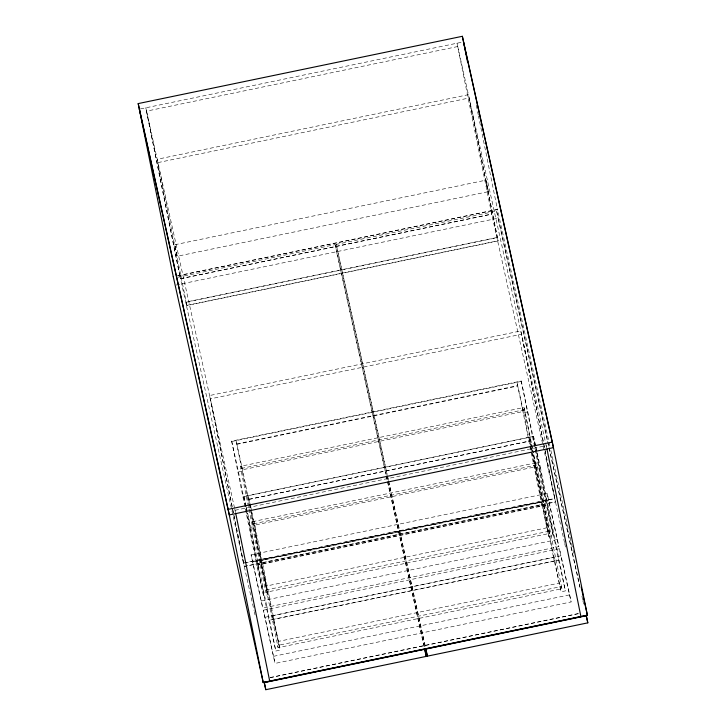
<?xml version="1.0" encoding="UTF-8"?>
<svg xmlns="http://www.w3.org/2000/svg" width="726" height="726" viewBox="0 0 726 726"><rect width="100%" height="100%" fill="white"/><g stroke="black" fill="none" stroke-linecap="round" stroke-linejoin="round"><path stroke-width="0.54" stroke-dasharray="3.63 2.72" d="M140.408 108.936L463.487 41.872M457.743 46.537L146.543 111.142L180.511 278.829L491.711 214.224L457.008 43.215L546.959 448.986M157.959 162.597L469.15 97.992L498.109 240.932L186.909 305.528L186.137 302.025L497.337 237.42L498.109 240.932M174.794 244.744L485.993 180.148L487.255 185.983L488.38 191.664L177.189 256.269L174.794 244.744L177.189 256.269M177.58 275.771L497.419 209.369L548.892 441.553M177.616 275.953L497.455 209.56L478.543 116.187M177.97 277.232L335.113 244.617L386.096 474.586M388.365 480.367L336.192 244.39L496.648 211.075L579.983 586.989M180.475 278.639L491.674 214.034M176.091 285.037L336.546 251.731L386.06 475.067M337.626 251.505L498.09 218.19L547.604 441.535M186.174 302.216L497.374 237.611L468.415 94.67L157.224 159.275L186.909 305.528M186.872 305.347L498.072 240.742M244.943 506.694L231.658 441.127L521.241 381.014L535.008 446.073M231.739 441.499L521.322 381.386M236.73 443.949L517.674 385.624M236.812 444.312L517.756 385.996M549.646 533.401L533.483 453.841L549.646 533.401L265.816 592.325L240.261 466.355L524.081 407.431L533.301 452.743L524.081 407.431M524.571 409.645L240.751 468.569L240.261 466.355M231.658 441.127L238.482 471.936L242.802 471.038L250.86 510.814M542.068 506.04L516.921 381.912L523.745 412.713L528.065 411.814M245.96 506.521L243.918 496.466L533.51 436.344L535.715 446.318M243.945 496.575L533.528 436.453M248.991 499.279L529.935 440.954M249.018 499.388L529.962 441.063M235.033 510.269L546.224 445.664L546.678 447.878M252.53 521.685L536.351 462.761L536.841 464.976L253.02 523.9L252.53 521.685L278.085 647.656L561.906 588.732L536.351 462.761M247.593 513.019L250.751 527.267L255.071 526.368L280.136 650.124L275.816 651.022L268.992 620.222L558.575 560.1L565.4 590.9L561.08 591.799L553.502 557.287M532.775 453.423L536.015 468.043L540.335 467.145L565.4 590.9M251.105 554.864L547.177 493.399L557.405 539.509L558.838 546.624L262.776 608.089L251.105 554.864L262.776 608.089M243.528 563.049L554.728 498.444M244.671 563.004L554.764 498.626L544.618 448.523M252.548 561.978L548.62 500.513L558.838 546.624M260.371 560.644L541.315 502.319M244.263 566.362L555.463 501.766M546.959 527.775L266.015 586.1L260.289 560.272L541.233 501.956L548.811 536.469L553.139 535.57L535.234 447.171M549.155 531.187L265.326 590.111L265.816 592.325M553.139 535.57L546.306 504.77L256.723 564.882L263.547 595.683L267.876 594.794L251.087 511.921M261.333 600.974L557.405 539.509M263.375 610.194L559.447 548.729L569.665 594.839L571.108 601.954L275.036 663.419L263.375 610.194L275.036 663.419M264.818 617.309L560.889 555.844L571.108 601.954M272.586 615.721L553.53 557.396M272.559 615.612L278.285 641.43L559.229 583.105L559.982 586.817M273.602 656.304L569.665 594.839M270.063 677.539L579.049 613.397M270.108 677.721L579.085 613.579M549.137 442.66L549.872 445.982M550.852 450.401L572.705 548.983M572.914 549.909L573.649 553.221M547.849 442.633L548.829 447.062M549.074 448.169L579.956 587.47M581.916 596.318L582.651 599.64M582.896 600.738L583.631 604.059M490.939 210.721L564.51 542.594M564.719 543.511L565.49 547.014M535.96 447.416L536.931 451.799M537.176 452.897L540.335 467.145M531.396 447.216L529.181 437.243L531.223 447.298M531.586 448.069L532.612 452.697M561.906 588.732L561.416 586.517L277.595 645.441L278.085 647.656M336.192 244.39L387.176 474.359M387.421 475.466L388.401 479.886M388.646 480.993L425.409 646.839M388.61 481.474L425.382 647.32M386.341 475.693L424.329 647.066M386.305 476.174L387.285 480.594M387.53 481.701L424.302 647.547M242.802 471.038L235.977 440.237L261.124 564.356M250.443 505.813L248.247 495.568L273.339 619.432M250.642 506.385L255.071 526.368M261.042 563.993L267.876 594.794M273.312 619.323L280.136 650.124M243.918 496.466L246.132 506.439M246.377 507.538L247.348 511.921M234.543 508.055L145.808 107.82L179.776 275.508M234.788 509.162L235.769 513.581M179.739 275.317L254.046 610.512M254.291 611.619L255.026 614.931M476.301 105.098L477.418 110.642M477.644 111.759L478.316 115.08M496.648 211.075L498.09 218.19M544.455 447.407L521.531 334.259L210.34 398.864L244.308 566.552L555.499 501.947L544.672 448.514M544.391 447.416L520.796 330.938L209.596 395.543L243.564 563.231M559.447 548.729L560.889 555.844M547.177 493.399L548.62 500.513M533.51 436.344L535.543 446.399M535.743 447.397L536.668 451.926M536.868 452.924L558.603 560.209L269.01 620.331L247.276 513.037M521.241 381.014L546.388 505.142L256.804 565.255L245.079 507.429M536.015 468.043L561.08 591.799M534.908 463.061L535.661 466.782L254.717 525.098L253.964 521.386M531.423 448.296L532.34 452.824M532.539 453.814L554.274 561.107M522.638 407.731L523.392 411.442L242.457 469.767L241.704 466.056M523.745 412.713L530.234 444.757M530.461 445.864L548.811 536.469M335.113 244.617L336.546 251.731M278.285 641.43L279.038 645.142M250.751 527.267L275.816 651.022M246.159 507.51L247.076 512.039M238.482 471.936L246.096 509.498M246.314 510.605L263.547 595.683M488.38 191.664L485.993 180.148"/><path stroke-width="1.09" d="M173.296 276.851L138.194 103.591L462.362 36.3L552.314 442.07L587.416 615.321L263.248 682.621L173.26 276.67M138.194 103.591L228.155 509.362L552.314 442.07M263.211 682.431L587.379 615.14M265.798 689.7L426.262 656.386L424.819 649.271L264.355 682.585L265.798 689.7L264.082 681.959M427.342 656.168L587.806 622.854L586.363 615.739L425.899 649.053L427.342 656.168L425.627 648.427M463.487 41.872L553.448 447.633L229.28 514.934L139.328 109.163M581.29 587.688L587.416 615.321M586.336 616.22L587.806 622.854M424.547 648.654L426.262 656.386M546.959 448.986L580.927 616.673M462.362 36.3L467.535 61.837M235.769 513.581L269.736 681.269M228.155 509.362L263.248 682.621"/></g></svg>
